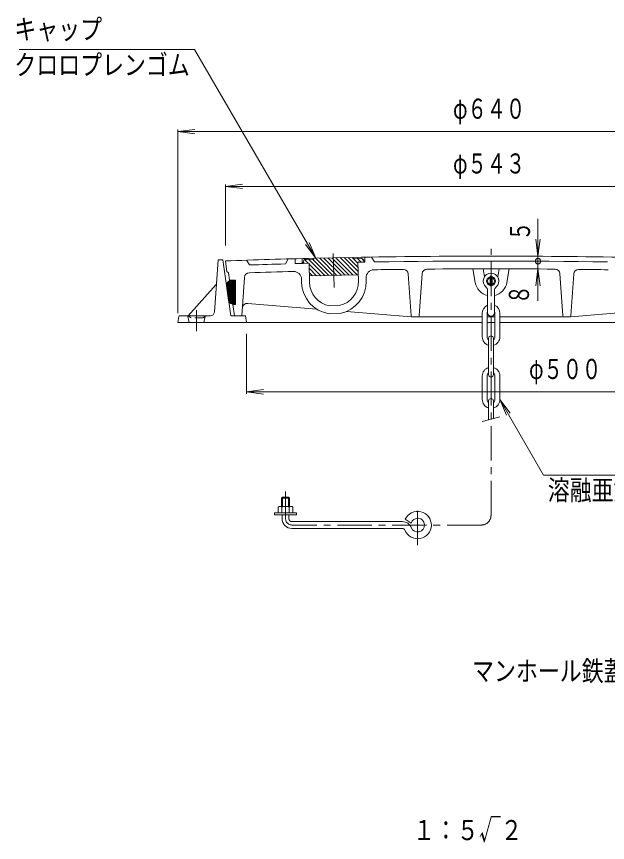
# Model space of a CAD drawing. Units: millimetres, scale not verified. Extents: x -687 to 538, y -936 to 985.
# Drawn here: x -560 to 44, y -936 to -92 of the extents above; entities that cross this region are included whole.
import ezdxf
from ezdxf.enums import TextEntityAlignment as Align

# ---------------------------------------------------------------- set-up
doc = ezdxf.new("R2010")
doc.units = ezdxf.units.MM
doc.header["$LTSCALE"] = 7
doc.header["$PDMODE"] = 32
doc.header["$PDSIZE"] = 5.6
doc.linetypes.add('CHAIN1', pattern=[8, 5, -1, 1, -1])
doc.linetypes.add('DASHED1', pattern=[1.8, 1.2, -0.6])
for name, color, linetype, lineweight in [('0-1_躯体', 2, 'Continuous', 18), ('0-2_仕上', 3, 'Continuous', 18), ('0-3_建具', 6, 'Continuous', 18), ('0-4_その他', 7, 'Continuous', 18), ('0-5_寸法', 7, 'Continuous', 18)]:
    doc.layers.add(name, color=color, linetype=linetype, lineweight=lineweight)
doc.layers.add('F-4_F-4ﾚｲﾔ', color=2, linetype='Continuous')
doc.layers.add('F-5_F-5ﾚｲﾔ', color=6, linetype='Continuous')
doc.styles.add('ＭＳ ゴシック', font='')
doc.styles.get('ＭＳ ゴシック').set_extended_font_data('MS Gothic')

msp = doc.modelspace()

# ---------------------------------------------------------------- linework, layer by layer
at = {"layer": '0-1_躯体'}
for p, q in [((-355.606, -365.105), (-353.9, -340.789)), ((-348.9, -340.789), (-353.9, -340.789)), ((-348.9, -340.789), (-340.889, -397.789)), ((-356.112, -366.299), (-384.314, -397.789)), ((-357.639, -394.069), (-355.606, -365.105)), ((-394.022, -398.648), (-394.9, -404.789)), ((-394.9, -404.789), (-83.9, -404.789)), ((-384.708, -397.789), (-393.032, -397.789)), ((-384.73, -398.579), (-383.4, -404.789)), ((-361.629, -397.789), (-384.708, -397.789)), ((-367.069, -398.579), (-368.4, -404.789)), ((-325.9, -397.789), (-340.889, -397.789)), ((-325.9, -397.789), (-324.9, -404.789)), ((-78.9, -404.789), (-70.9, -404.789)), ((-65.9, -404.789), (245.1, -404.789))]:
    msp.add_line(p, q, dxfattribs=at)
at = {"layer": '0-1_躯体', "linetype": 'CHAIN1'}
msp.add_line((-375.9, -413.485), (-375.9, -392.19), dxfattribs=at)
at = {"layer": '0-1_躯体', "linetype": 'DASHED1'}
for p, q in [((-382.193, -399.496), (-383.607, -398.082)), ((-369.314, -399.789), (-381.486, -399.789)), ((-367.193, -398.082), (-368.607, -399.496))]:
    msp.add_line(p, q, dxfattribs=at)
at = {"layer": '0-1_躯体'}
for centre, radius, start, end in [((-357.601, -364.965), 2, 318.15216, 355.98547), ((-361.629, -393.789), 4, 269.99858, 355.98679), ((-393.032, -398.789), 1, 90, 171.86929), ((-385.708, -398.789), 1, 12.09277, 90), ((-366.091, -398.789), 1, 90, 167.90167)]:
    msp.add_arc(centre, radius, start, end, dxfattribs=at)
at = {"layer": '0-1_躯体', "linetype": 'DASHED1'}
for centre, start, end in [((-384.314, -398.789), 45, 90), ((-381.486, -398.789), 225, 270), ((-369.314, -398.789), 270, 315), ((-366.486, -398.789), 90, 135)]:
    msp.add_arc(centre, 1, start, end, dxfattribs=at)
at = {"layer": '0-2_仕上', "linetype": 'CHAIN1'}
msp.add_line((-236.103, -334.119), (-235.324, -370.412), dxfattribs=at)
at = {"layer": '0-2_仕上'}
for p, q in [((-346.4, -341.789), (-344.854, -352.789)), ((-324.9, -341.041), (-321.9, -345.944)), ((-282.081, -339.735), (-284.936, -344.755)), ((-275.02, -339.544), (-274.915, -344.44)), ((-274.915, -344.44), (-266.889, -344.268)), ((-267.998, -339.36), (-267.893, -344.289)), ((-260.894, -344.139), (-260.476, -363.64)), ((-210.906, -343.066), (-210.487, -362.567)), ((-204.904, -342.937), (-203.907, -342.916)), ((-204.013, -337.985), (-203.907, -342.916)), ((-193.909, -342.754), (-196.975, -337.867)), ((-344.704, -352.789), (-344.854, -352.789)), ((-342.205, -361.289), (-343.219, -354.08)), ((-93.576, -349.896), (-91.152, -363.722)), ((-83.066, -349.877), (-81.693, -358.148)), ((-66.734, -349.877), (-68.107, -358.148)), ((-56.224, -349.896), (-58.648, -363.723)), ((-268.546, -360.421), (-268.474, -363.811)), ((-202.562, -359.002), (-202.489, -362.395)), ((-156.465, -397.942), (-159.464, -355.06)), ((-148.335, -397.942), (-145.319, -354.81)), ((-1.465, -397.942), (-4.481, -354.81)), ((6.665, -397.942), (9.664, -355.06)), ((-338.692, -386.289), (-335.899, -386.289)), ((-337.076, -397.789), (-338.692, -386.289)), ((-323.555, -385.204), (-253.175, -390.959)), ((-229.957, -387.485), (-239.954, -387.7)), ((-229.033, -395.467), (-240.534, -395.714)), ((-222.549, -393.463), (-156.4, -398.873)), ((72.749, -393.463), (6.6, -398.873)), ((-83.9, -398.873), (-156.4, -398.873)), ((-78.9, -398.873), (-70.9, -398.873)), ((6.6, -398.873), (-65.9, -398.873))]:
    msp.add_line(p, q, dxfattribs=at)
for points in [[(-342.205, -361.289), (-335.899, -361.289), (-335.899, -386.289)], [(-337.076, -397.789), (-329.461, -397.789), (-326.945, -358.632)]]:
    msp.add_lwpolyline(points, dxfattribs=at)
for centre, radius, start, end in [((-74.9, -7836.873), 7499.999, 88.92192, 91.07808), ((-74.9, -7836.873), 7499.999, 91.38365, 92.07455), ((-74.9, -7836.873), 7495, 91.60611, 91.88855), ((-74.9, -7836.873), 7495, 89.0905, 90.9095), ((-344.704, -354.289), 1.5, 7.99976, 90), ((-321.955, -358.953), 5, 91.89232, 176.32304), ((-74.9, -7836.873), 7487.001, 91.54497, 91.89224), ((-276.545, -360.592), 8, 1.22931, 91.54515), ((-194.564, -358.83), 8, 90.91666, 181.22931), ((-74.9, -7836.873), 7487.001, 90.6851, 90.91676), ((-164.451, -355.408), 5, 3.99989, 89.66048), ((-140.331, -355.159), 5, 90.50591, 175.99995), ((-74.9, -7836.873), 7487.001, 89.49893, 90.50107), ((-9.469, -355.159), 5, 4.00005, 89.49409), ((14.652, -355.408), 5, 90.33952, 176.00011), ((-74.9, -7836.873), 7487.001, 89.08324, 89.3149), ((-235.481, -363.103), 25, 282.76649, 1.22946), ((-235.481, -363.103), 33, 281.26762, 1.22946), ((-235.481, -363.103), 33, 181.22942, 261.19217), ((-235.481, -363.103), 25, 181.22942, 259.69244), ((-74.9, -360.874), 16.5, 189.94156, 257.75319), ((-74.9, -360.874), 16.5, 282.24681, 350.05844), ((-323.962, -390.187), 5, 85.32494, 176.32304), ((-155.467, -397.873), 1, 184.00026, 270), ((-149.332, -397.873), 1, 270, 355.99974), ((-0.467, -397.873), 1, 184.00026, 270), ((5.668, -397.873), 1, 270, 355.99974)]:
    msp.add_arc(centre, radius, start, end, dxfattribs=at)
at = {"layer": '0-3_建具', "color": 4, "linetype": 'CHAIN1'}
for p, q in [((-74.9, -601.69), (-74.9, -329.272)), ((-284.9, -605.19), (-284.9, -577.396)), ((-149.9, -632.322), (-149.9, -593.034)), ((-84.9, -611.69), (-278.4, -611.69))]:
    msp.add_line(p, q, dxfattribs=at)
at = {"layer": '0-3_建具'}
for p, q in [((-265.89, -344.246), (-266.912, -343.224)), ((-266.911, -343.268), (-266.889, -344.268)), ((-266.889, -344.268), (-260.894, -344.139)), ((-261.736, -344.157), (-265.332, -340.561)), ((-255.981, -340.033), (-263.976, -340.204)), ((-244.853, -356.798), (-261.5, -340.151)), ((-249.007, -356.887), (-260.875, -345.018)), ((-240.7, -356.709), (-257.346, -340.062)), ((-216.012, -338.175), (-256.003, -339.033)), ((-256.003, -339.033), (-255.981, -340.033)), ((-236.546, -356.619), (-254.172, -338.994)), ((-232.393, -356.53), (-250.018, -338.905)), ((-228.239, -356.441), (-245.865, -338.815)), ((-224.086, -356.352), (-241.711, -338.726)), ((-219.932, -356.263), (-237.558, -338.637)), ((-215.779, -356.174), (-233.404, -338.548)), ((-211.625, -356.084), (-229.251, -338.459)), ((-210.795, -352.672), (-225.097, -338.37)), ((-210.79, -348.434), (-220.944, -338.28)), ((-215.994, -338.987), (-216.79, -338.191)), ((-216.012, -338.175), (-215.99, -339.174)), ((-207.989, -339.002), (-215.99, -339.174)), ((-210.883, -344.098), (-215.811, -339.17)), ((-207.741, -342.998), (-211.658, -339.081)), ((-210.906, -343.066), (-204.904, -342.937)), ((-204.961, -341.536), (-207.458, -339.038)), ((-204.925, -341.937), (-204.904, -342.937)), ((-253.16, -356.976), (-260.782, -349.354)), ((-260.755, -350.638), (-260.415, -357.132)), ((-257.314, -357.065), (-260.59, -353.789)), ((-210.766, -349.556), (-210.827, -356.067)), ((-345.235, -366.866), (-339.672, -361.303)), ((-345.037, -365.678), (-340.868, -361.509)), ((-344.111, -363.762), (-342.783, -362.435)), ((-341.063, -363.684), (-338.668, -361.289)), ((-340.941, -364.552), (-337.678, -361.289)), ((-340.819, -365.42), (-336.688, -361.289)), ((-340.697, -366.288), (-335.899, -361.49)), ((-340.575, -367.156), (-335.899, -362.48)), ((-339.257, -361.289), (-335.899, -361.289)), ((-335.899, -361.289), (-335.899, -386.289)), ((-260.415, -357.132), (-210.827, -356.067)), ((-345.24, -366.834), (-343.055, -382.375)), ((-345.113, -367.734), (-341.694, -364.315)), ((-344.991, -368.602), (-341.572, -365.183)), ((-344.869, -369.47), (-341.45, -366.051)), ((-344.747, -370.338), (-341.328, -366.919)), ((-344.625, -371.206), (-341.206, -367.787)), ((-344.503, -372.074), (-341.084, -368.655)), ((-344.381, -372.942), (-340.962, -369.523)), ((-344.259, -373.81), (-340.84, -370.391)), ((-344.137, -374.678), (-340.718, -371.259)), ((-338.947, -383.858), (-341.758, -363.859)), ((-341.263, -363.289), (-341.118, -363.289)), ((-341.118, -363.289), (-338.167, -384.289)), ((-340.453, -368.024), (-335.899, -363.47)), ((-340.331, -368.892), (-335.899, -364.46)), ((-340.209, -369.76), (-335.899, -365.45)), ((-340.087, -370.627), (-335.899, -366.44)), ((-339.965, -371.495), (-335.899, -367.43)), ((-339.843, -372.363), (-335.899, -368.42)), ((-339.721, -373.231), (-335.899, -369.41)), ((-339.599, -374.099), (-335.899, -370.4)), ((-339.477, -374.967), (-335.899, -371.39)), ((-344.015, -375.546), (-340.596, -372.127)), ((-343.893, -376.414), (-340.474, -372.995)), ((-343.771, -377.282), (-340.352, -373.863)), ((-343.649, -378.15), (-340.23, -374.731)), ((-343.527, -379.018), (-340.108, -375.599)), ((-343.405, -379.886), (-339.986, -376.466)), ((-343.283, -380.754), (-339.864, -377.335)), ((-343.161, -381.622), (-339.742, -378.202)), ((-343.019, -382.47), (-339.62, -379.07)), ((-339.355, -375.835), (-335.899, -372.38)), ((-339.233, -376.703), (-335.899, -373.37)), ((-339.111, -377.571), (-335.899, -374.36)), ((-338.989, -378.439), (-335.899, -375.349)), ((-338.867, -379.307), (-335.899, -376.339)), ((-338.745, -380.175), (-335.899, -377.329)), ((-338.623, -381.043), (-335.899, -378.319)), ((-338.501, -381.911), (-335.899, -379.309)), ((-342.706, -383.146), (-339.498, -379.938)), ((-342.326, -383.756), (-339.376, -380.806)), ((-341.886, -384.306), (-339.254, -381.674)), ((-341.388, -384.798), (-339.132, -382.542)), ((-340.831, -385.231), (-339.01, -383.41)), ((-340.214, -385.604), (-338.778, -384.168)), ((-339.53, -385.909), (-335.899, -382.279)), ((-338.768, -386.138), (-335.899, -383.269)), ((-338.452, -384.289), (-338.167, -384.289)), ((-338.379, -382.779), (-335.899, -380.299)), ((-338.257, -383.647), (-335.899, -381.289)), ((-337.91, -386.27), (-335.899, -384.259)), ((-337.43, -386.289), (-335.899, -386.289)), ((-336.939, -386.289), (-335.899, -385.249)), ((-335.949, -386.289), (-335.899, -386.239))]:
    msp.add_line(p, q, dxfattribs=at)
at = {"layer": '0-3_建具', "color": 4}
for p, q in [((-75.9, -357.874), (-75.9, -366.874)), ((-73.9, -357.874), (-73.9, -366.874)), ((-78.4, -372.21), (-78.4, -394.874)), ((-71.4, -372.21), (-71.4, -394.874)), ((-83.9, -395.374), (-83.9, -419.374)), ((-78.9, -395.374), (-78.9, -419.374)), ((-70.9, -395.374), (-70.9, -419.374)), ((-65.9, -395.374), (-65.9, -419.374)), ((-77.4, -457.874), (-77.4, -420.874)), ((-72.4, -420.874), (-72.4, -457.874)), ((-83.9, -459.374), (-83.9, -483.374)), ((-78.9, -459.374), (-78.9, -483.374)), ((-70.9, -459.374), (-70.9, -483.374)), ((-65.9, -459.374), (-65.9, -483.374)), ((-77.4, -504.044), (-77.4, -484.874)), ((-72.4, -502.704), (-72.4, -484.874)), ((-83.9, -505.785), (-65.9, -500.962)), ((-287.9, -583.19), (-288.9, -584.19)), ((-280.9, -584.19), (-288.9, -584.19)), ((-288.9, -584.19), (-288.9, -592.69)), ((-281.9, -583.19), (-287.9, -583.19)), ((-287.9, -583.19), (-287.9, -592.69)), ((-280.9, -584.19), (-281.9, -583.19)), ((-281.9, -583.19), (-281.9, -592.69)), ((-280.9, -584.19), (-280.9, -592.69)), ((-292.4, -593.412), (-292.4, -599.19)), ((-290.523, -592.69), (-279.276, -592.69)), ((-288.647, -593.412), (-288.647, -599.19)), ((-281.153, -593.412), (-281.153, -599.19)), ((-277.4, -593.412), (-277.4, -599.19)), ((-273.65, -601.19), (-273.65, -599.19)), ((-296.15, -601.19), (-273.65, -601.19)), ((-288.4, -605.19), (-288.4, -601.19)), ((-281.4, -605.19), (-281.4, -601.19)), ((-156.628, -609.759), (-162.589, -605.775)), ((-278.4, -608.19), (-165.608, -608.19)), ((-278.4, -615.19), (-165.608, -615.19))]:
    msp.add_line(p, q, dxfattribs=at)
msp.add_lwpolyline([(-296.15, -601.19), (-296.15, -599.19), (-273.65, -599.19)], dxfattribs=at)
at = {"layer": '0-3_建具'}
for centre, radius, start, end in [((-263.912, -343.204), 3, 91.2296, 181.2296), ((-207.924, -342.002), 3, 1.2296, 91.2296), ((-339.257, -367.289), 6, 90, 175.64767), ((-341.263, -363.789), 0.5, 90, 187.99762), ((-337.43, -380.289), 6, 200.34999, 270), ((-338.452, -383.789), 0.5, 188.00887, 270)]:
    msp.add_arc(centre, radius, start, end, dxfattribs=at)
at = {"layer": '0-3_建具', "color": 4}
for centre, radius, start, end in [((-74.9, -362.374), 8, 310.83214, 229.16786), ((-74.9, -362.374), 4.5, 102.8398, 257.1602), ((-74.9, -362.374), 3.5, 106.60182, 253.39818), ((-74.9, -358.624), 1.25, 36.86819, 143.13181), ((-74.9, -362.374), 4.5, 282.8398, 77.1602), ((-74.9, -362.374), 3.5, 286.60182, 73.39818), ((-83.4, -372.21), 5, 0, 49.16777), ((-74.9, -366.124), 1.25, 216.86819, 323.13181), ((-66.4, -372.21), 5, 130.83223, 180), ((-74.9, -395.374), 9, 112.88585, 180), ((-74.9, -395.374), 9, 0, 67.11415), ((-74.9, -395.374), 4, 151.0462, 180), ((-74.9, -394.874), 3.5, 180, 0), ((-74.9, -395.374), 4, 0, 28.9538), ((-74.9, -419.374), 9, 180, 253.87238), ((-74.9, -419.374), 4, 180, 231.31792), ((-74.9, -420.874), 2.5, 0, 180), ((-74.9, -419.374), 4, 308.68208, 0), ((-74.9, -419.374), 9, 286.12762, 0), ((-74.9, -459.374), 9, 106.12762, 180), ((-74.9, -459.374), 9, 0, 73.87238), ((-74.9, -459.374), 4, 128.68208, 180), ((-74.9, -457.874), 2.5, 180, 0), ((-74.9, -459.374), 4, 0, 51.31792), ((-74.9, -483.374), 9, 180, 253.87238), ((-74.9, -483.374), 4, 180, 231.31792), ((-74.9, -484.874), 2.5, 0, 180), ((-74.9, -483.374), 4, 308.68208, 0), ((-74.9, -483.374), 9, 286.12762, 0), ((-290.523, -595.491), 2.8, 47.92557, 132.07463), ((-284.9, -602.78), 10.089, 68.19786, 111.80214), ((-279.276, -595.491), 2.8, 47.92572, 132.07428), ((-149.9, -611.69), 14, 202.47946, 155.00504), ((-278.4, -605.19), 10, 180, 270), ((-278.4, -605.19), 3, 180, 270), ((-149.9, -611.69), 7, 202.47919, 163.98383), ((-165.608, -618.19), 10, 22.47954, 90), ((-165.608, -618.191), 3, 22.48038, 90)]:
    msp.add_arc(centre, radius, start, end, dxfattribs=at)
at = {"layer": '0-3_建具', "color": 4, "linetype": 'CHAIN1'}
for centre, radius, start, end in [((-278.4, -605.19), 6.5, 180, 270), ((-84.9, -601.69), 10, 270, 0)]:
    msp.add_arc(centre, radius, start, end, dxfattribs=at)
at = {"layer": '0-4_その他'}
for p, q in [((-394.9, -209.633), (-377.55, -207.349)), ((-394.9, -395.133), (-394.9, -207.533)), ((-394.9, -209.633), (245.1, -209.633)), ((-394.9, -209.633), (-377.55, -211.917)), ((-346.399, -265.633), (-329.049, -263.349)), ((-346.399, -326.133), (-346.399, -263.533)), ((-346.399, -265.633), (196.599, -265.633)), ((-346.399, -265.633), (-329.049, -267.917)), ((-26.968, -298.724), (-26.968, -342.026)), ((-26.968, -337.027), (-29.252, -319.677)), ((-26.968, -337.027), (-24.683, -319.677)), ((-26.968, -342.026), (-26.968, -382.477)), ((-26.968, -350.026), (-29.252, -367.376)), ((-26.968, -350.026), (-24.683, -367.376)), ((-324.9, -416.133), (-324.9, -477.733)), ((-324.9, -475.633), (-307.549, -473.349)), ((-324.9, -475.633), (175.1, -475.633)), ((-324.9, -475.633), (-307.549, -477.917))]:
    msp.add_line(p, q, dxfattribs=at)
msp.add_point((-26.968, -342.026), dxfattribs=at)
at = {"layer": '0-5_寸法'}
for p, q in [((-377.929, -125.883), (-557.216, -125.883)), ((-253.97, -338.99), (-377.929, -125.883)), ((-253.97, -338.99), (-264.623, -325.107)), ((-253.97, -338.99), (-260.667, -322.822)), ((-65.9, -483.374), (-55.247, -497.258)), ((-65.9, -483.374), (-21.143, -560.895)), ((-65.9, -483.374), (-59.203, -499.542)), ((-21.143, -560.895), (300.067, -560.895))]:
    msp.add_line(p, q, dxfattribs=at)

# ---------------------------------------------------------------- texts
at = {"layer": '0-4_その他', "color": 3, "style": 'ＭＳ ゴシック', "width": 0.7}
for s, p in [('φ６４０', (-113.75, -202.633)), ('φ５４３', (-113.75, -258.633)), ('φ５００', (-36.05, -468.633))]:
    msp.add_text(s, height=20.53, dxfattribs=at).set_placement(p, align=Align.BOTTOM_LEFT)
for s, p in [('５', (-28.938, -321.169)), ('８', (-29.985, -386.032))]:
    msp.add_text(s, height=20.53, rotation=90, dxfattribs=at).set_placement(p, align=Align.BOTTOM_LEFT)
at = {"layer": '0-5_寸法', "color": 6, "style": 'ＭＳ ゴシック', "width": 0.8}
for s, p in [('キャップ', (-562.059, -121.452)), ('クロロプレンゴム', (-562.059, -157.876)), ('溶融亜鉛めっき，φ６×５００', (-16.932, -592.395))]:
    msp.add_text(s, height=20.53, dxfattribs=at).set_placement(p, align=Align.BOTTOM_LEFT)
at = {"layer": 'F-4_F-4ﾚｲﾔ', "color": 6, "style": 'ＭＳ ゴシック', "width": 0.8}
msp.add_text('１：５√２', height=20.53, dxfattribs=at).set_placement((-154.7, -939.858), align=Align.BOTTOM_LEFT)
at = {"layer": 'F-5_F-5ﾚｲﾔ', "style": 'ＭＳ ゴシック', "width": 0.8}
msp.add_text('マンホール鉄蓋\u3000密閉形（防水・防臭形）テーパ・パッキン式', height=20.53, dxfattribs=at).set_placement((-94.275, -777.232), align=Align.BOTTOM_LEFT)

doc.saveas('drawing.dxf')
